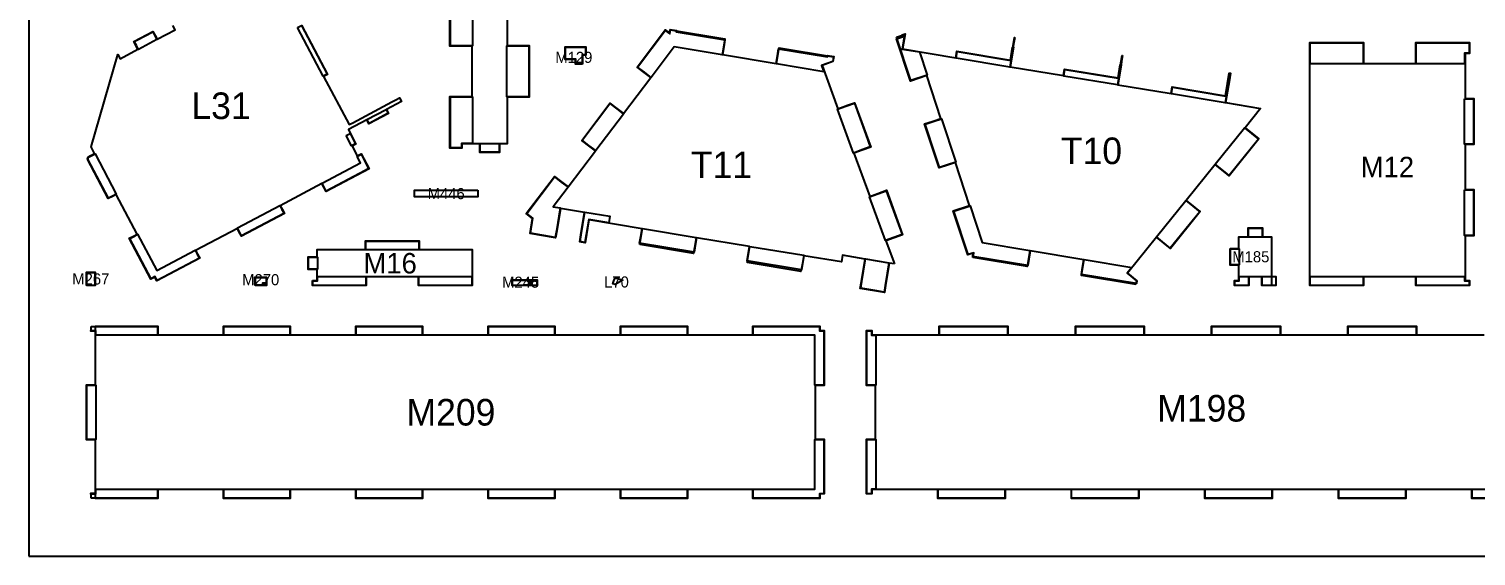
# Model space of a CAD drawing. Header units: millimetres. Extents: x 0 to 500, y 0 to 700.
# Drawn here: x 0 to 326.5, y 0 to 118.9 of the extents above; entities that cross this region are included whole.
import ezdxf
from ezdxf.enums import TextEntityAlignment as Align

# ---------------------------------------------------------------- set-up
doc = ezdxf.new("R2010")
doc.units = ezdxf.units.MM
for name, color, linetype in [('CORTE', 1, 'Continuous'), ('GRABADO', 5, 'Continuous'), ('HOJA', 8, 'Continuous')]:
    doc.layers.add(name, color=color, linetype=linetype)

msp = doc.modelspace()

# ---------------------------------------------------------------- linework, layer by layer
at = {"layer": 'CORTE'}
for points in [[(107.91, 126.51), (107.91, 115.16), (110.13, 115.16), (112.86, 115.16), (112.86, 103.5), (111.56, 103.5), (110.22, 103.5), (109.63, 103.5), (109.63, 103.5), (107.91, 103.5), (107.91, 93), (106.14, 93), (106.14, 91), (101.75, 91), (101.75, 93), (97.65, 93), (97.65, 92), (95, 92), (95, 103.65), (100, 103.65), (100, 115.01), (95, 115.01), (95, 126.66)], [(61.49, 119.78), (67.37, 108.65), (66.49, 108.19), (72.23, 97.32), (73.05, 97.76), (81.91, 102.44), (82.79, 102.91), (83.64, 103.36), (84.08, 102.53), (80.67, 100.73), (81.13, 99.84), (76.71, 97.5), (76.24, 98.39), (72.07, 96.19), (72.51, 95.37), (73.78, 92.95), (72.9, 92.48), (74.07, 90.27), (74.96, 90.73), (76.74, 87.37), (67.06, 82.25), (66.55, 83.2), (66.12, 84.02), (56.71, 79.04), (57.14, 78.22), (57.48, 77.58), (57.64, 77.27), (47.96, 72.15), (47.46, 73.1), (47.03, 73.92), (37.61, 68.94), (38.04, 68.12), (38.55, 67.17), (28.87, 62.05), (28.4, 62.94), (27.52, 62.47), (27.52, 62.47), (22.64, 71.68), (23.59, 72.19), (24.41, 72.62), (19.68, 81.56), (18.86, 81.13), (17.91, 80.63), (13.22, 89.51), (13.36, 90.01), (13.99, 90.34), (14.81, 90.78), (14.02, 92.28), (20.03, 113.16), (20.55, 112.18), (24.6, 114.32), (23.67, 116.09), (27.98, 118.37), (28.48, 117.42), (28.92, 116.6), (32.97, 118.74), (32.45, 119.72)], [(339.2, 13), (325.57, 13), (325.57, 14.07), (325.57, 15), (310.65, 15), (310.65, 14.07), (310.65, 13), (295.44, 13), (295.44, 14.07), (295.44, 15), (280.53, 15), (280.53, 14.07), (280.53, 14.06), (280.53, 14.06), (280.53, 13), (265.31, 13), (265.31, 13.87), (265.31, 14.07), (265.31, 15), (250.4, 15), (250.4, 14.07), (250.4, 13.75), (250.4, 13), (235.19, 13), (235.19, 14.07), (235.19, 15), (220.28, 15), (220.28, 14.07), (220.28, 13), (205.06, 13), (205.06, 14.07), (205.06, 15), (190.15, 15), (190.15, 14), (189, 14), (189, 26.39), (190.08, 26.39), (191, 26.39), (191, 38.48), (190.08, 38.48), (189, 38.48), (189, 50.87), (190.15, 50.87), (190.15, 49.87), (205.37, 49.87), (205.37, 50.8), (205.37, 51.87), (220.88, 51.87), (220.88, 50.8), (220.88, 49.87), (236.1, 49.87), (236.1, 50.8), (236.1, 51.87), (251.61, 51.87), (251.61, 50.8), (251.61, 49.87), (266.83, 49.87), (266.83, 50.8), (266.83, 51.87), (282.35, 51.87), (282.35, 50.8), (282.35, 49.87), (297.56, 49.87), (297.56, 50.8), (297.56, 51.87), (313.08, 51.87), (313.08, 50.8), (313.08, 49.87), (328.3, 49.87)]]:
    msp.add_lwpolyline(points, dxfattribs=at)
for points in [[(195.27, 65.89), (194.1, 66.09), (193.26, 61.02), (193, 59.45), (187.58, 60.35), (187.84, 61.93), (188.68, 66.99), (183.56, 67.84), (183.31, 66.35), (174.86, 67.75), (174.57, 66.01), (174.33, 64.53), (162.05, 66.57), (162.3, 68.05), (162.59, 69.8), (150.61, 71.79), (150.31, 70.04), (150.23, 69.51), (150.07, 68.56), (137.79, 70.61), (138.04, 72.09), (138.33, 73.83), (126.35, 75.83), (125.49, 70.69), (124.26, 70.89), (124.52, 72.47), (125.36, 77.53), (119.92, 78.44), (119.07, 73.37), (118.81, 71.8), (113.07, 72.76), (113.64, 76.18), (112.2, 77.27), (118.55, 85.65), (120.15, 84.43), (121.64, 83.3), (127.8, 91.44), (126.31, 92.57), (124.71, 93.78), (131.05, 102.16), (132.66, 100.94), (134.14, 99.82), (140.31, 107.96), (138.82, 109.08), (137.21, 110.3), (143.55, 118.68), (144.53, 117.94), (144.68, 118.82), (146.08, 118.58), (146.03, 118.27), (157.03, 116.44), (156.77, 114.86), (156.48, 113.11), (168.58, 111.09), (168.88, 112.84), (169.14, 114.43), (180.14, 112.6), (180.19, 112.91), (181.6, 112.67), (181.41, 111.53), (178.95, 110.63), (182.5, 100.9), (184.32, 101.56), (184.49, 101.62), (186.27, 102.27), (189.93, 92.25), (187.97, 91.54), (186.15, 90.88), (189.71, 81.14), (191.52, 81.8), (193.48, 82.52), (197.13, 72.5), (195.18, 71.79), (193.36, 71.12), (195.27, 65.89)], [(261.13, 80.22), (262.63, 79), (263.91, 77.97), (264.25, 77.69), (257.53, 69.37), (254.41, 71.9), (247.88, 63.82), (249.98, 62.12), (249.87, 61.45), (237.46, 63.52), (237.72, 65.1), (238.02, 66.85), (225.91, 68.87), (225.35, 65.53), (212.94, 67.6), (213.07, 68.33), (211.83, 67.93), (208.55, 77.88), (212.24, 79.09), (209.06, 88.76), (207.28, 88.18), (205.37, 87.54), (202.09, 97.5), (204.01, 98.13), (205.78, 98.71), (202.59, 108.38), (198.91, 107.16), (195.77, 116.69), (197.13, 117.16), (196.99, 117.56), (197.66, 117.78), (197.1, 114.42), (209.1, 112.42), (209.35, 113.92), (221.46, 111.9), (221.95, 114.82), (222.14, 114.79), (221.4, 110.37), (233.4, 108.38), (233.65, 109.87), (245.72, 107.86), (246.2, 110.78), (246.43, 110.74), (245.7, 106.33), (257.7, 104.33), (257.95, 105.83), (269.98, 103.83), (270.83, 108.97), (271.1, 108.92), (270.86, 107.44), (270.86, 107.44), (270, 102.28), (277.9, 100.97), (274.39, 96.62), (277.51, 94.09), (270.79, 85.77), (270.33, 86.15), (267.66, 88.3), (261.13, 80.22)], [(124.88, 111), (123.31, 111), (123.31, 112), (121, 112), (121, 114.88), (125.64, 114.88), (125.64, 113), (124.88, 113), (124.88, 111)], [(289, 62.58), (289, 113.42), (289, 115.88), (301.1, 115.88), (301.1, 111.12), (312.9, 111.12), (312.9, 115.88), (325.01, 115.88), (325.01, 113.35), (324.01, 113.35), (324.01, 103.23), (326.01, 103.23), (326.01, 92.81), (324.01, 92.81), (324.01, 82.69), (326.01, 82.69), (326.01, 72.27), (324.01, 72.27), (324.01, 62.15), (325.01, 62.15), (325.01, 61), (312.9, 61), (312.9, 63), (301.1, 63), (301.1, 61), (289, 61), (289, 62.58)], [(101.3, 82.52), (101.3, 81), (87, 81), (87, 82.52), (101.3, 82.52)], [(271, 69.41), (273, 69.41), (273, 72.04), (275.07, 72.04), (275.07, 74.04), (278.3, 74.04), (278.3, 72.04), (280.37, 72.04), (280.37, 61), (278.15, 61), (278.15, 63), (275.22, 63), (275.22, 61), (272, 61), (272, 62.15), (273, 62.15), (273, 65.63), (271, 65.63), (271, 69.41)], [(64, 62.15), (65, 62.15), (65, 64.66), (63, 64.66), (63, 67.47), (65, 67.47), (65, 69.13), (75.95, 69.13), (75.95, 71.13), (88.05, 71.13), (88.05, 69.13), (100.01, 69.13), (100.01, 61), (87.9, 61), (87.9, 63), (76.1, 63), (76.1, 61), (64, 61), (64, 62.15)], [(13, 61), (13, 64.01), (14.92, 64.01), (14.92, 61), (13, 61)], [(51.04, 61), (51.04, 61.26), (51, 61.26), (51, 61.66), (51.04, 61.66), (51.04, 61.77), (51, 61.77), (51, 62.92), (53.57, 62.92), (53.57, 61.51), (52.79, 61.51), (52.79, 61.41), (53.57, 61.41), (53.57, 61), (51.04, 61)], [(114.63, 61), (112.83, 61), (109, 61), (109, 62.28), (111.83, 62.28), (112.48, 62.28), (112.48, 62.15), (112.86, 62.15), (112.86, 61.42), (112.97, 61.42), (112.97, 62.28), (113.37, 62.28), (113.37, 61.42), (113.48, 61.42), (113.48, 62.28), (114.63, 62.28), (114.63, 61)], [(132.66, 62.66), (133.99, 62.26), (132.23, 61.25), (131.74, 61.4), (132.03, 62.32), (132.2, 62.6), (132.34, 62.67), (132.66, 62.66)], [(15, 38.63), (15, 50.72), (14, 50.72), (14, 50.9), (15, 50.9), (15, 51.87), (29.08, 51.87), (29.08, 49.87), (43.87, 49.87), (43.87, 51.87), (58.95, 51.87), (58.95, 49.87), (73.74, 49.87), (73.74, 51.87), (88.82, 51.87), (88.82, 49.87), (103.6, 49.87), (103.6, 51.87), (118.69, 51.87), (118.69, 49.87), (133.47, 49.87), (133.47, 51.87), (148.55, 51.87), (148.55, 49.87), (163.34, 49.87), (163.34, 51.87), (178.42, 51.87), (178.42, 50.87), (179.42, 50.87), (179.42, 38.48), (177.42, 38.48), (177.42, 26.39), (179.42, 26.39), (179.42, 14), (178.42, 14), (178.42, 13), (163.34, 13), (163.34, 15), (148.55, 15), (148.55, 13), (133.47, 13), (133.47, 15), (118.69, 15), (118.69, 13), (103.6, 13), (103.6, 15), (88.82, 15), (88.82, 13), (73.74, 13), (73.74, 15), (58.95, 15), (58.95, 13), (43.87, 13), (43.87, 15), (29.08, 15), (29.08, 13), (15, 13), (15, 13.97), (14, 13.97), (14, 14.15), (15, 14.15), (15, 26.24), (13, 26.24), (13, 38.63), (15, 38.63)]]:
    msp.add_lwpolyline(points, close=True, dxfattribs=at)
at = {"layer": 'GRABADO'}
for points in [[(95.08, 126.59), (97.58, 126.59), (100.08, 126.59), (100.08, 115.08), (97.58, 115.08), (95.08, 115.08), (95.08, 126.59)], [(24.37, 116.37), (27.95, 118.27), (28.42, 117.38), (28.89, 116.5), (24.7, 114.29), (24.24, 115.17), (23.77, 116.06), (24.37, 116.37)], [(60.58, 119.21), (61.46, 119.68), (67.27, 108.68), (66.39, 108.22), (60.58, 119.21)], [(143.57, 118.57), (144.58, 117.8), (144.74, 118.73), (157, 116.69), (156.69, 114.87), (156.39, 113.05), (145.61, 114.84), (140.41, 107.97), (138.86, 109.14), (137.32, 110.31), (143.57, 118.57)], [(195.73, 117.07), (197.57, 117.67), (197.02, 114.36), (200.92, 113.71), (202.64, 108.47), (198.96, 107.26), (195.73, 117.07)], [(112.78, 112.34), (112.78, 103.58), (111.56, 103.58), (110.22, 103.58), (109.56, 103.58), (109.56, 103.58), (107.83, 103.58), (107.83, 115.08), (110.13, 115.08), (112.78, 115.08), (112.78, 112.34)], [(123.39, 111.08), (123.39, 112.08), (123.39, 112.08), (121.07, 112.08), (121.07, 114.81), (123.39, 114.81), (125.57, 114.81), (125.57, 113.08), (124.8, 113.08), (124.8, 112.08), (124.8, 111.08), (123.39, 111.08)], [(181.51, 112.61), (181.34, 111.59), (178.85, 110.68), (179.38, 109.22), (168.65, 111.01), (168.95, 112.83), (169.25, 114.65), (181.51, 112.61)], [(222.42, 116.95), (222.17, 115.45), (221.31, 110.31), (209.17, 112.33), (209.41, 113.83), (221.52, 111.82), (222.38, 116.96), (222.42, 116.95)], [(289.07, 111.04), (289.07, 113.42), (289.07, 115.81), (301.03, 115.81), (301.03, 113.42), (301.03, 111.04), (289.07, 111.04)], [(312.98, 111.04), (312.98, 113.42), (312.98, 115.81), (324.93, 115.81), (324.93, 113.42), (324.93, 113.42), (323.93, 113.42), (323.93, 111.04), (312.98, 111.04)], [(246.72, 112.9), (246.51, 111.65), (246.47, 111.41), (245.61, 106.27), (233.46, 108.29), (233.71, 109.79), (245.78, 107.78), (246.64, 112.92), (246.72, 112.9)], [(270.99, 108.86), (271.02, 108.86), (270.77, 107.36), (269.91, 102.22), (257.76, 104.24), (258.01, 105.74), (270.04, 103.74), (270.89, 108.88), (270.99, 108.86)], [(95.08, 103.58), (97.58, 103.58), (100.08, 103.58), (100.08, 93.07), (97.58, 93.07), (97.58, 92.07), (95.08, 92.07), (95.08, 103.58)], [(131.06, 102.06), (132.61, 100.88), (134.16, 99.71), (127.91, 91.46), (126.36, 92.63), (124.81, 93.8), (131.06, 102.06)], [(188.81, 95.11), (189.83, 92.3), (187.94, 91.61), (186.06, 90.92), (182.46, 100.8), (184.34, 101.49), (184.51, 101.55), (186.23, 102.18), (188.81, 95.11)], [(323.93, 103.15), (324.93, 103.15), (325.93, 103.15), (325.93, 92.88), (324.93, 92.88), (323.93, 92.88), (323.93, 103.15)], [(80.57, 100.76), (81.03, 99.88), (76.74, 97.6), (76.27, 98.49), (80.57, 100.76)], [(204.44, 90.62), (202.19, 97.45), (204.03, 98.06), (205.87, 98.66), (209.1, 88.85), (207.26, 88.25), (205.42, 87.64), (204.44, 90.62)], [(71.56, 94.87), (72.44, 95.33), (72.44, 95.33), (73.68, 92.98), (72.8, 92.51), (71.56, 94.87)], [(270.78, 85.88), (270.37, 86.21), (267.65, 88.4), (274.28, 96.6), (277.4, 94.08), (270.78, 85.88)], [(101.82, 91.08), (101.82, 92.07), (101.82, 93.07), (106.06, 93.07), (106.06, 92.07), (106.06, 91.08), (101.82, 91.08)], [(13.3, 89.52), (13.42, 89.96), (14.03, 90.28), (14.91, 90.74), (19.71, 81.67), (18.83, 81.2), (17.95, 80.73), (13.3, 89.52)], [(75.89, 87), (67.09, 82.35), (66.62, 83.23), (66.15, 84.12), (74.82, 88.7), (74.04, 90.16), (74.93, 90.63), (76.64, 87.4), (75.89, 87)], [(113.16, 72.82), (113.72, 76.21), (112.31, 77.28), (118.56, 85.54), (120.11, 84.37), (121.65, 83.2), (118.31, 78.78), (119.86, 78.52), (119, 73.38), (118.75, 71.89), (113.16, 72.82)], [(197.04, 72.55), (195.15, 71.86), (193.27, 71.17), (189.66, 81.05), (191.55, 81.73), (193.43, 82.42), (197.04, 72.55)], [(323.93, 82.61), (324.93, 82.61), (325.93, 82.61), (325.93, 72.34), (324.93, 72.34), (323.93, 72.34), (323.93, 82.61)], [(47.99, 72.25), (47.53, 73.14), (47.06, 74.02), (56.61, 79.07), (57.07, 78.18), (57.41, 77.55), (57.54, 77.3), (47.99, 72.25)], [(212.98, 67.35), (213.16, 68.44), (211.88, 68.02), (208.65, 77.83), (212.33, 79.04), (215.07, 70.75), (225.84, 68.95), (225.24, 65.31), (212.98, 67.35)], [(261.76, 74.72), (257.52, 69.48), (254.4, 72), (261.03, 80.2), (262.59, 78.94), (263.86, 77.91), (264.15, 77.68), (261.76, 74.72)], [(124.35, 70.96), (124.6, 72.45), (125.45, 77.59), (131.05, 76.66), (130.8, 75.16), (126.29, 75.91), (125.43, 70.77), (124.35, 70.96)], [(28.9, 62.16), (28.43, 63.04), (27.55, 62.57), (22.75, 71.65), (23.63, 72.12), (24.51, 72.59), (28.85, 64.39), (37.51, 68.97), (37.98, 68.09), (38.45, 67.2), (28.9, 62.16)], [(137.81, 70.25), (138.11, 72.07), (138.41, 73.9), (150.54, 71.88), (150.24, 70.06), (150.15, 69.53), (149.94, 68.23), (137.81, 70.25)], [(278.22, 73.97), (278.22, 72.97), (278.22, 71.97), (275.15, 71.97), (275.15, 72.97), (275.15, 73.97), (278.22, 73.97)], [(87.98, 71.05), (87.98, 70.05), (87.98, 69.05), (76.03, 69.05), (76.03, 70.05), (76.03, 71.05), (87.98, 71.05)], [(162.07, 66.22), (162.37, 68.04), (162.67, 69.86), (174.8, 67.84), (174.5, 66.02), (174.19, 64.2), (162.07, 66.22)], [(271.07, 69.34), (272.07, 69.34), (273.07, 69.34), (273.07, 65.71), (272.07, 65.71), (271.07, 65.71), (271.07, 69.34)], [(63.08, 67.39), (64.08, 67.39), (65.08, 67.39), (65.08, 64.73), (64.08, 64.73), (63.08, 64.73), (63.08, 67.39)], [(191.34, 59.8), (187.66, 60.42), (187.91, 61.91), (188.77, 67.05), (194.04, 66.18), (193.18, 61.04), (192.93, 59.54), (191.34, 59.8)], [(249.75, 61.23), (237.5, 63.27), (237.8, 65.09), (238.1, 66.91), (248.84, 65.12), (247.77, 63.8), (249.9, 62.09), (249.75, 61.23)], [(13.07, 63.94), (14.07, 63.94), (14.85, 63.94), (14.85, 61.07), (14.07, 61.07), (13.07, 61.07), (13.07, 63.94)], [(53.5, 62.85), (53.5, 61.85), (53.5, 61.59), (52.72, 61.59), (52.72, 61.33), (53.5, 61.33), (53.5, 61.07), (51.12, 61.07), (51.12, 61.33), (51.08, 61.33), (51.08, 61.59), (51.12, 61.59), (51.12, 61.85), (51.08, 61.85), (51.08, 62.85), (53.5, 62.85)], [(64.08, 61.07), (64.08, 62.08), (65.08, 62.08), (65.08, 63.08), (76.03, 63.08), (76.03, 62.08), (76.03, 61.07), (64.08, 61.07)], [(99.93, 62.58), (99.93, 62.08), (99.93, 61.07), (87.98, 61.07), (87.98, 62.08), (87.98, 63.08), (99.93, 63.08), (99.93, 62.58)], [(114.56, 61.07), (113.78, 61.07), (113.56, 61.07), (113.06, 61.07), (112.83, 61.07), (109.08, 61.07), (109.08, 62.21), (111.83, 62.21), (111.83, 62.21), (112.41, 62.21), (112.41, 62.07), (112.78, 62.07), (112.78, 61.35), (113.04, 61.35), (113.04, 62.21), (113.3, 62.21), (113.3, 61.35), (113.56, 61.35), (113.56, 62.21), (113.78, 62.21), (114.56, 62.21), (114.56, 61.07), (114.56, 61.07)], [(272.07, 61.07), (272.07, 62.08), (273.07, 62.08), (273.07, 63.08), (275.15, 63.08), (275.15, 62.08), (275.15, 61.07), (272.07, 61.07)], [(278.22, 61.07), (278.22, 62.08), (278.22, 63.08), (281.3, 63.08), (281.3, 62.58), (281.3, 62.08), (281.3, 61.07), (278.22, 61.07)], [(289.07, 61.07), (289.07, 62.08), (289.07, 62.58), (289.07, 62.58), (289.07, 63.08), (301.03, 63.08), (301.03, 62.08), (301.03, 61.07), (289.07, 61.07)], [(312.98, 61.07), (312.98, 62.08), (312.98, 63.08), (323.93, 63.08), (323.93, 62.08), (324.93, 62.08), (324.93, 61.07), (312.98, 61.07)], [(14.07, 51.8), (29.01, 51.8), (29.01, 50.8), (29.01, 49.8), (15.07, 49.8), (15.07, 50.8), (14.07, 50.8), (14.07, 51.8)], [(58.88, 51.8), (58.88, 50.8), (58.88, 49.8), (43.94, 49.8), (43.94, 50.8), (43.94, 51.8), (58.88, 51.8)], [(88.74, 51.8), (88.74, 50.8), (88.74, 49.8), (73.81, 49.8), (73.81, 50.8), (73.81, 51.8), (88.74, 51.8)], [(118.61, 51.8), (118.61, 50.8), (118.61, 49.8), (103.68, 49.8), (103.68, 50.8), (103.68, 51.8), (118.61, 51.8)], [(148.48, 51.8), (148.48, 50.8), (148.48, 49.8), (133.55, 49.8), (133.55, 50.8), (133.55, 51.8), (148.48, 51.8)], [(178.35, 51.8), (178.35, 50.8), (179.35, 50.8), (179.35, 38.56), (178.35, 38.56), (177.35, 38.56), (177.35, 49.8), (163.41, 49.8), (163.41, 50.8), (163.41, 51.8), (178.35, 51.8)], [(189.08, 50.8), (190.08, 50.8), (190.08, 49.8), (191.08, 49.8), (191.08, 38.56), (190.08, 38.56), (189.08, 38.56), (189.08, 50.8)], [(220.81, 51.8), (220.81, 50.8), (220.81, 49.8), (205.44, 49.8), (205.44, 50.8), (205.44, 51.8), (220.81, 51.8)], [(246.42, 51.8), (251.54, 51.8), (251.54, 50.8), (251.54, 49.8), (236.17, 49.8), (236.17, 50.8), (236.17, 51.8), (246.42, 51.8)], [(282.27, 51.8), (282.27, 50.8), (282.27, 49.8), (266.91, 49.8), (266.91, 50.8), (266.91, 51.8), (282.27, 51.8)], [(302.76, 51.8), (313, 51.8), (313, 50.8), (313, 49.8), (297.64, 49.8), (297.64, 50.8), (297.64, 51.8), (302.76, 51.8)], [(13.07, 38.56), (14.07, 38.56), (15.07, 38.56), (15.07, 26.32), (14.07, 26.32), (13.07, 26.32), (13.07, 38.56)], [(163.41, 13.07), (163.41, 14.07), (163.41, 15.07), (177.35, 15.07), (177.35, 26.32), (178.35, 26.32), (179.35, 26.32), (179.35, 14.07), (178.35, 14.07), (178.35, 13.07), (163.41, 13.07)], [(189.08, 14.07), (189.08, 26.32), (190.08, 26.32), (191.08, 26.32), (191.08, 15.07), (190.08, 15.07), (190.08, 14.07), (189.08, 14.07)], [(14.07, 13.07), (14.07, 14.07), (15.07, 14.07), (15.07, 15.07), (29.01, 15.07), (29.01, 14.07), (29.01, 13.07), (14.07, 13.07)], [(43.94, 13.07), (43.94, 14.07), (43.94, 15.07), (58.88, 15.07), (58.88, 14.07), (58.88, 13.07), (43.94, 13.07)], [(73.81, 13.07), (73.81, 14.07), (73.81, 15.07), (88.74, 15.07), (88.74, 14.07), (88.74, 13.07), (73.81, 13.07)], [(103.68, 13.07), (103.68, 14.07), (103.68, 15.07), (118.61, 15.07), (118.61, 14.07), (118.61, 13.07), (103.68, 13.07)], [(133.55, 13.07), (133.55, 14.07), (133.55, 15.07), (148.48, 15.07), (148.48, 14.07), (148.48, 13.07), (133.55, 13.07)], [(205.14, 13.07), (205.14, 14.07), (205.14, 15.07), (220.2, 15.07), (220.2, 14.07), (220.2, 13.07), (205.14, 13.07)], [(235.26, 13.07), (235.26, 14.07), (235.26, 15.07), (250.33, 15.07), (250.33, 14.07), (250.33, 13.75), (250.33, 13.07), (235.26, 13.07)], [(272.92, 13.07), (265.39, 13.07), (265.39, 13.87), (265.39, 14.07), (265.39, 15.07), (280.45, 15.07), (280.45, 14.07), (280.45, 14.06), (280.45, 13.07), (272.92, 13.07)], [(295.52, 13.07), (295.52, 14.07), (295.52, 15.07), (310.58, 15.07), (310.58, 14.07), (310.58, 13.07), (295.52, 13.07)], [(325.64, 13.07), (325.64, 14.07), (325.64, 15.07), (339.13, 15.07), (339.13, 13.07), (325.64, 13.07)]]:
    msp.add_lwpolyline(points, close=True, dxfattribs=at)
at = {"layer": 'HOJA'}
msp.add_lwpolyline([(0, 0), (500, 0), (500, 700), (0, 700)], close=True, dxfattribs=at)

# ---------------------------------------------------------------- texts
at = {"layer": 'GRABADO'}
for s, height, p in [('M129', 2.5, (122.94, 112.5)), ('L31', 6, (43.34, 101.58)), ('T10', 6, (239.72, 91.42)), ('T11', 6, (156.25, 88.26)), ('M12', 4.626, (306.5, 87.75)), ('M446', 2.5, (94.15, 81.76)), ('M185', 2.5, (275.69, 67.52)), ('M16', 4.626, (81.5, 66.06)), ('M267', 2.5, (13.96, 62.51)), ('M270', 2.5, (52.29, 62.35)), ('M245', 2.5, (110.93, 61.78)), ('L70', 2.5, (132.56, 61.83)), ('M198', 6, (264.6, 33.34)), ('M209', 6, (95.21, 32.44))]:
    msp.add_text(s, height=height, dxfattribs=at).set_placement(p, align=Align.MIDDLE_CENTER)

doc.saveas('drawing.dxf')
